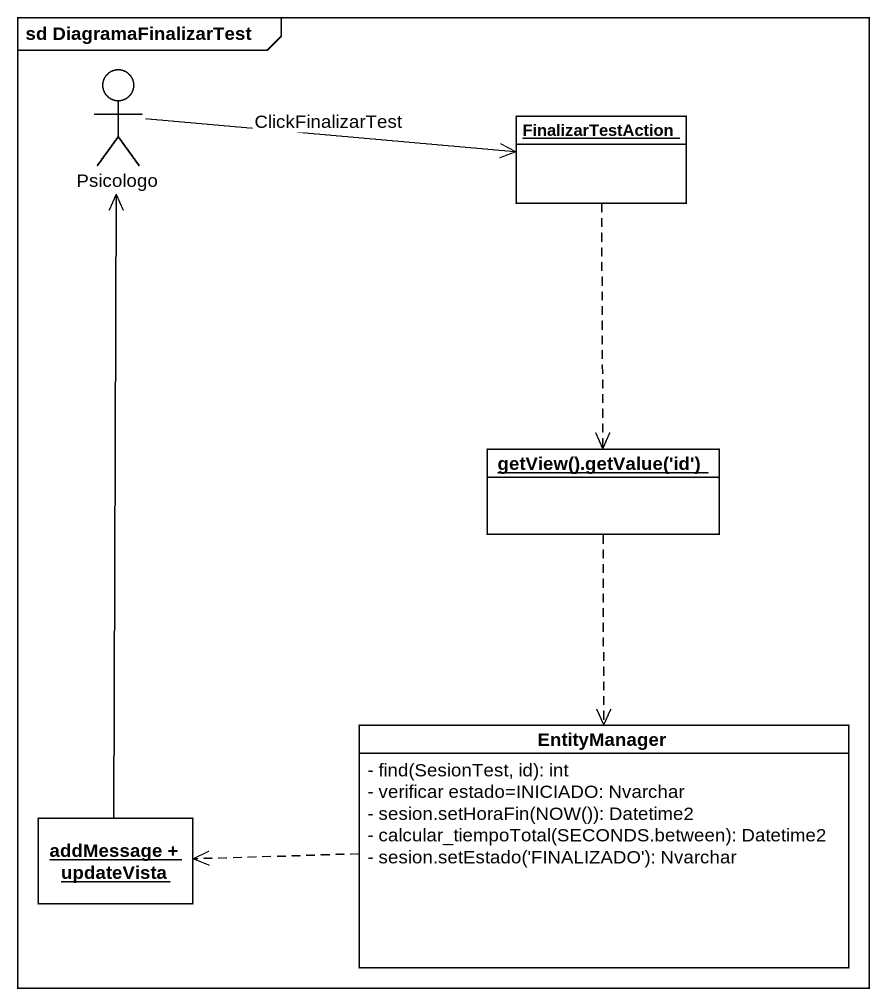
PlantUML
@startuml
mainframe sd DiagramaFinalizarTest
allowmixing
hide circle
hide empty members
skinparam classAttributeIconSize 0
actor Psicologo
object FinalizarTestAction
object "getView().getValue('id')" as getView_getValue_id
class EntityManager {
  {field} - find(SesionTest, id): int
  - verificar estado=INICIADO: Nvarchar
  {field} - sesion.setHoraFin(NOW()): Datetime2
  {field} - calcular_tiempoTotal(SECONDS.between): Datetime2
  {field} - sesion.setEstado('FINALIZADO'): Nvarchar
}
object "addMessage + updateVista" as addMessage_updateVista
Psicologo -right-> FinalizarTestAction : ClickFinalizarTest
FinalizarTestAction ..> getView_getValue_id
getView_getValue_id ..> EntityManager
EntityManager .left.> addMessage_updateVista
addMessage_updateVista -up-> Psicologo
@enduml
